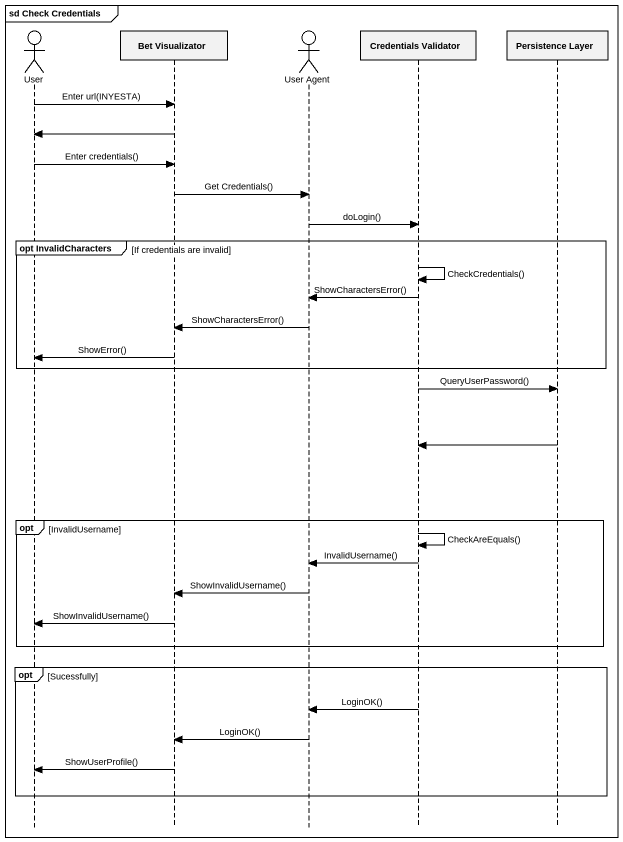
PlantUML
@startuml
mainframe sd Check Credentials
hide footbox
actor User
participant "Bet Visualizator" as Bet_Visualizator
actor "User Agent" as User_Agent
participant "Credentials Validator" as Credentials_Validator
participant "Persistence Layer" as Persistence_Layer

User -> Bet_Visualizator : Enter url(INYESTA)
Bet_Visualizator -> User
User -> Bet_Visualizator : Enter credentials()
Bet_Visualizator -> User_Agent : Get Credentials()
User_Agent -> Credentials_Validator : doLogin()
group opt InvalidCharacters [If credentials are invalid]
  Credentials_Validator -> Credentials_Validator : CheckCredentials()
  Credentials_Validator -> User_Agent : ShowCharactersError()
  User_Agent -> Bet_Visualizator : ShowCharactersError()
  Bet_Visualizator -> User : ShowError()
end
Credentials_Validator -> Persistence_Layer : QueryUserPassword()
Persistence_Layer -> Credentials_Validator
opt InvalidUsername
  Credentials_Validator -> Credentials_Validator : CheckAreEquals()
  Credentials_Validator -> User_Agent : InvalidUsername()
  User_Agent -> Bet_Visualizator : ShowInvalidUsername()
  Bet_Visualizator -> User : ShowInvalidUsername()
end
opt Sucessfully
  Credentials_Validator -> User_Agent : LoginOK()
  User_Agent -> Bet_Visualizator : LoginOK()
  Bet_Visualizator -> User : ShowUserProfile()
end
@enduml
